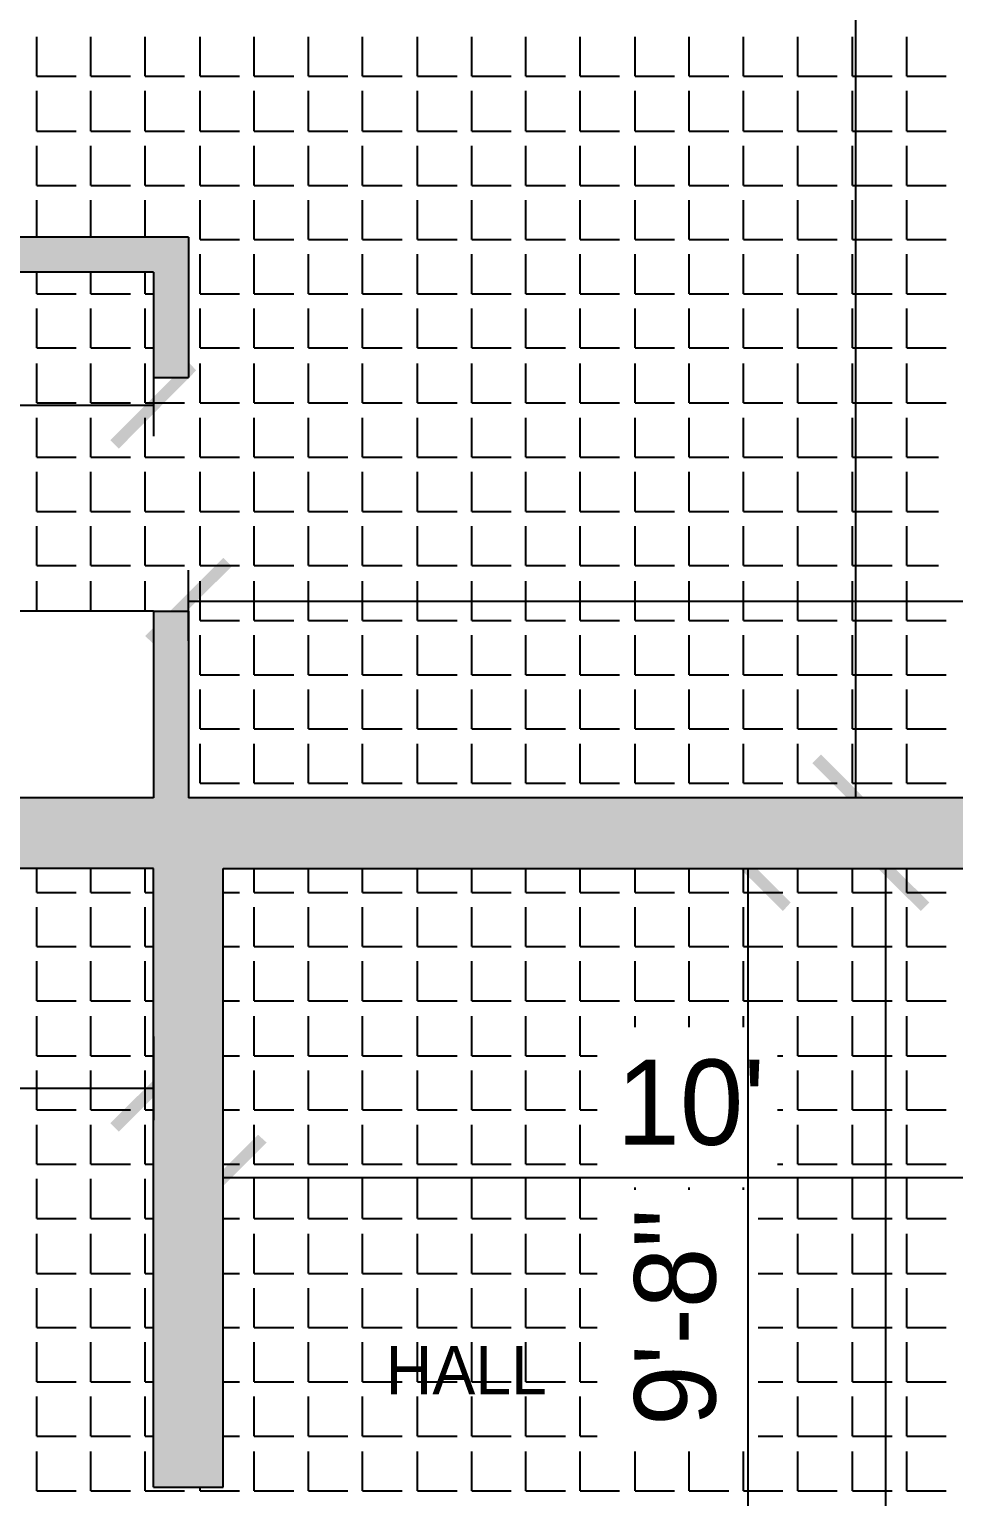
# Model space of a CAD drawing. Header units: millimetres. Extents: x 7 to 198, y 8 to 292.
# Drawn here: x 82.5 to 133.1, y 138.1 to 218.3 of the extents above; entities that cross this region are included whole.
import ezdxf

# ---------------------------------------------------------------- set-up
doc = ezdxf.new("R2010")
doc.units = ezdxf.units.MM
doc.header["$MEASUREMENT"] = 0
doc.layers.get('0').update_dxf_attribs({"linetype": 'CONTINUOUS'})
doc.styles.add('CIDFont+F1$001H0', font='')
doc.styles.get('CIDFont+F1$001H0').set_extended_font_data('CIDFont+F1')

msp = doc.modelspace()

# ---------------------------------------------------------------- hatches: boundary and pattern name
at = {"true_color": 0x00dd00}
for points in [[(38.227, 206.925), (91.228, 205.02), (38.227, 205.02)], [(38.227, 206.925), (91.228, 206.925), (91.228, 205.02)], [(89.323, 205.02), (91.228, 199.263), (89.323, 199.263)], [(89.323, 205.02), (91.228, 205.02), (91.228, 199.263)], [(89.323, 186.478), (91.228, 176.276), (89.323, 176.276)], [(89.323, 186.478), (91.228, 186.478), (91.228, 176.276)], [(34.375, 176.276), (148.082, 172.424), (34.375, 172.424)], [(34.375, 176.276), (148.082, 176.276), (148.082, 172.424)], [(89.323, 172.424), (93.133, 138.599), (89.323, 138.599)], [(89.323, 172.424), (93.133, 172.424), (93.133, 138.599)]]:
    msp.add_hatch(color=0, dxfattribs=at).paths.add_polyline_path(points)
at = {"true_color": 0x000007}
for points in [[(86.953, 195.834), (87.418, 195.368), (91.228, 200.11)], [(87.418, 195.368), (91.228, 200.11), (91.652, 199.644)], [(93.133, 189.399), (89.323, 184.7), (88.858, 185.124)], [(93.599, 188.934), (93.133, 189.399), (89.323, 184.7)], [(125.815, 178.647), (125.349, 178.181), (130.09, 174.371)], [(125.349, 178.181), (130.09, 174.371), (129.625, 173.905)], [(124.164, 170.561), (119.465, 174.329), (119.93, 174.794)], [(123.74, 170.095), (124.164, 170.561), (119.465, 174.329)], [(131.741, 170.561), (127, 174.329), (127.466, 174.794)], [(131.276, 170.095), (131.741, 170.561), (127, 174.329)], [(86.953, 158.496), (87.418, 158.03), (91.228, 162.729)], [(87.418, 158.03), (91.228, 162.729), (91.652, 162.264)], [(95.038, 157.861), (91.228, 153.162), (90.805, 153.628)], [(95.504, 157.438), (95.038, 157.861), (91.228, 153.162)]]:
    msp.add_hatch(color=0, dxfattribs=at).paths.add_polyline_path(points)

# ---------------------------------------------------------------- linework, layer by layer
at = {"color": 0, "linetype": 'Continuous', "lineweight": 25, "true_color": 0x000007}
for p, q in [((127.72, 176.276), (127.72, 258.022)), ((89.323, 200.448), (89.323, 196.046)), ((89.323, 199.263), (91.228, 199.263)), ((38.227, 197.739), (89.323, 197.739)), ((91.228, 184.87), (91.228, 188.722)), ((91.228, 187.029), (164.677, 187.029)), ((89.323, 186.478), (91.228, 186.478)), ((128.863, 176.276), (126.026, 176.276)), ((121.835, 123.275), (121.835, 172.424)), ((129.371, 90.72), (129.371, 172.424)), ((38.227, 160.401), (89.323, 160.401)), ((93.133, 155.533), (144.23, 155.533))]:
    msp.add_line(p, q, dxfattribs=at)
at = {"color": 0, "linetype": 'Continuous', "lineweight": 25, "true_color": 0x000006}
for p, q in [((82.931, 215.731), (82.931, 217.89)), ((85.894, 215.731), (85.894, 217.89)), ((88.858, 215.731), (88.858, 217.89)), ((91.863, 215.731), (91.863, 217.89)), ((94.827, 215.731), (94.827, 217.89)), ((97.79, 215.731), (97.79, 217.89)), ((100.753, 215.731), (100.753, 217.89)), ((103.759, 215.731), (103.759, 217.89)), ((106.722, 215.731), (106.722, 217.89)), ((109.686, 215.731), (109.686, 217.89)), ((112.649, 215.731), (112.649, 217.89)), ((115.655, 215.731), (115.655, 217.89)), ((118.618, 215.731), (118.618, 217.89)), ((121.581, 215.731), (121.581, 217.89)), ((124.545, 215.731), (124.545, 217.89)), ((127.55, 215.731), (127.55, 217.89)), ((130.514, 215.731), (130.514, 217.89)), ((82.931, 215.731), (85.09, 215.731)), ((85.894, 215.731), (88.053, 215.731)), ((88.858, 215.731), (91.017, 215.731)), ((91.863, 215.731), (94.022, 215.731)), ((94.827, 215.731), (96.986, 215.731)), ((97.79, 215.731), (99.949, 215.731)), ((100.753, 215.731), (102.912, 215.731)), ((103.759, 215.731), (105.918, 215.731)), ((106.722, 215.731), (108.881, 215.731)), ((109.686, 215.731), (111.845, 215.731)), ((112.649, 215.731), (114.808, 215.731)), ((115.655, 215.731), (117.814, 215.731)), ((118.618, 215.731), (120.777, 215.731)), ((121.581, 215.731), (123.74, 215.731)), ((124.545, 215.731), (126.704, 215.731)), ((127.55, 215.731), (129.709, 215.731)), ((130.514, 215.731), (132.673, 215.731)), ((82.931, 212.725), (82.931, 214.926)), ((85.894, 212.725), (85.894, 214.926)), ((88.858, 212.725), (88.858, 214.926)), ((91.863, 212.725), (91.863, 214.926)), ((94.827, 212.725), (94.827, 214.926)), ((97.79, 212.725), (97.79, 214.926)), ((100.753, 212.725), (100.753, 214.926)), ((103.759, 212.725), (103.759, 214.926)), ((106.722, 212.725), (106.722, 214.926)), ((109.686, 212.725), (109.686, 214.926)), ((112.649, 212.725), (112.649, 214.926)), ((115.655, 212.725), (115.655, 214.926)), ((118.618, 212.725), (118.618, 214.926)), ((121.581, 212.725), (121.581, 214.926)), ((124.545, 212.725), (124.545, 214.926)), ((127.55, 212.725), (127.55, 214.926)), ((130.514, 212.725), (130.514, 214.926)), ((82.931, 212.725), (85.09, 212.725)), ((85.894, 212.725), (88.053, 212.725)), ((88.858, 212.725), (91.017, 212.725)), ((91.863, 212.725), (94.022, 212.725)), ((94.827, 212.725), (96.986, 212.725)), ((97.79, 212.725), (99.949, 212.725)), ((100.753, 212.725), (102.912, 212.725)), ((103.759, 212.725), (105.918, 212.725)), ((106.722, 212.725), (108.881, 212.725)), ((109.686, 212.725), (111.845, 212.725)), ((112.649, 212.725), (114.808, 212.725)), ((115.655, 212.725), (117.814, 212.725)), ((118.618, 212.725), (120.777, 212.725)), ((121.581, 212.725), (123.74, 212.725)), ((124.545, 212.725), (126.704, 212.725)), ((127.55, 212.725), (129.709, 212.725)), ((130.514, 212.725), (132.673, 212.725)), ((82.931, 209.762), (82.931, 211.921)), ((85.894, 209.762), (85.894, 211.921)), ((88.858, 209.762), (88.858, 211.921)), ((91.863, 209.762), (91.863, 211.921)), ((94.827, 209.762), (94.827, 211.921)), ((97.79, 209.762), (97.79, 211.921)), ((100.753, 209.762), (100.753, 211.921)), ((103.759, 209.762), (103.759, 211.921)), ((106.722, 209.762), (106.722, 211.921)), ((109.686, 209.762), (109.686, 211.921)), ((112.649, 209.762), (112.649, 211.921)), ((115.655, 209.762), (115.655, 211.921)), ((118.618, 209.762), (118.618, 211.921)), ((121.581, 209.762), (121.581, 211.921)), ((124.545, 209.762), (124.545, 211.921)), ((127.55, 209.762), (127.55, 211.921)), ((130.514, 209.762), (130.514, 211.921)), ((82.931, 209.762), (85.09, 209.762)), ((85.894, 209.762), (88.053, 209.762)), ((88.858, 209.762), (91.017, 209.762)), ((91.863, 209.762), (94.022, 209.762)), ((94.827, 209.762), (96.986, 209.762)), ((97.79, 209.762), (99.949, 209.762)), ((100.753, 209.762), (102.912, 209.762)), ((103.759, 209.762), (105.918, 209.762)), ((106.722, 209.762), (108.881, 209.762)), ((109.686, 209.762), (111.845, 209.762)), ((112.649, 209.762), (114.808, 209.762)), ((115.655, 209.762), (117.814, 209.762)), ((118.618, 209.762), (120.777, 209.762)), ((121.581, 209.762), (123.74, 209.762)), ((124.545, 209.762), (126.704, 209.762)), ((127.55, 209.762), (129.709, 209.762)), ((130.514, 209.762), (132.673, 209.762)), ((82.931, 206.925), (82.931, 208.957)), ((85.894, 206.925), (85.894, 208.957)), ((88.858, 206.925), (88.858, 208.957)), ((91.863, 206.798), (91.863, 208.957)), ((94.827, 206.798), (94.827, 208.957)), ((97.79, 206.798), (97.79, 208.957)), ((100.753, 206.798), (100.753, 208.957)), ((103.759, 206.798), (103.759, 208.957)), ((106.722, 206.798), (106.722, 208.957)), ((109.686, 206.798), (109.686, 208.957)), ((112.649, 206.798), (112.649, 208.957)), ((115.655, 206.798), (115.655, 208.957)), ((118.618, 206.798), (118.618, 208.957)), ((121.581, 206.798), (121.581, 208.957)), ((124.545, 206.798), (124.545, 208.957)), ((127.55, 206.798), (127.55, 208.957)), ((130.514, 206.798), (130.514, 208.957)), ((91.863, 206.798), (94.022, 206.798)), ((94.827, 206.798), (96.986, 206.798)), ((97.79, 206.798), (99.949, 206.798)), ((100.753, 206.798), (102.912, 206.798)), ((103.759, 206.798), (105.918, 206.798)), ((106.722, 206.798), (108.881, 206.798)), ((109.686, 206.798), (111.845, 206.798)), ((112.649, 206.798), (114.808, 206.798)), ((115.655, 206.798), (117.814, 206.798)), ((118.618, 206.798), (120.777, 206.798)), ((121.581, 206.798), (123.74, 206.798)), ((124.545, 206.798), (126.704, 206.798)), ((127.55, 206.798), (129.709, 206.798)), ((130.514, 206.798), (132.673, 206.798)), ((91.863, 203.835), (91.863, 205.994)), ((94.827, 203.835), (94.827, 205.994)), ((97.79, 203.835), (97.79, 205.994)), ((100.753, 203.835), (100.753, 205.994)), ((103.759, 203.835), (103.759, 205.994)), ((106.722, 203.835), (106.722, 205.994)), ((109.686, 203.835), (109.686, 205.994)), ((112.649, 203.835), (112.649, 205.994)), ((115.655, 203.835), (115.655, 205.994)), ((118.618, 203.835), (118.618, 205.994)), ((121.581, 203.835), (121.581, 205.994)), ((124.545, 203.835), (124.545, 205.994)), ((127.55, 203.835), (127.55, 205.994)), ((130.514, 203.835), (130.514, 205.994)), ((82.931, 203.835), (82.931, 205.02)), ((85.894, 203.835), (85.894, 205.02)), ((88.858, 203.835), (88.858, 205.02)), ((82.931, 203.835), (85.09, 203.835)), ((85.894, 203.835), (88.053, 203.835)), ((88.858, 203.835), (89.323, 203.835)), ((91.863, 203.835), (94.022, 203.835)), ((94.827, 203.835), (96.986, 203.835)), ((97.79, 203.835), (99.949, 203.835)), ((100.753, 203.835), (102.912, 203.835)), ((103.759, 203.835), (105.918, 203.835)), ((106.722, 203.835), (108.881, 203.835)), ((109.686, 203.835), (111.845, 203.835)), ((112.649, 203.835), (114.808, 203.835)), ((115.655, 203.835), (117.814, 203.835)), ((118.618, 203.835), (120.777, 203.835)), ((121.581, 203.835), (123.74, 203.835)), ((124.545, 203.835), (126.704, 203.835)), ((127.55, 203.835), (129.709, 203.835)), ((130.514, 203.835), (132.673, 203.835)), ((82.931, 200.872), (82.931, 203.031)), ((85.894, 200.872), (85.894, 203.031)), ((88.858, 200.872), (88.858, 203.031)), ((91.863, 200.872), (91.863, 203.031)), ((94.827, 200.872), (94.827, 203.031)), ((97.79, 200.872), (97.79, 203.031)), ((100.753, 200.872), (100.753, 203.031)), ((103.759, 200.872), (103.759, 203.031)), ((106.722, 200.872), (106.722, 203.031)), ((109.686, 200.872), (109.686, 203.031)), ((112.649, 200.872), (112.649, 203.031)), ((115.655, 200.872), (115.655, 203.031)), ((118.618, 200.872), (118.618, 203.031)), ((121.581, 200.872), (121.581, 203.031)), ((124.545, 200.872), (124.545, 203.031)), ((127.55, 200.872), (127.55, 203.031)), ((130.514, 200.872), (130.514, 203.031)), ((82.931, 200.872), (85.09, 200.872)), ((85.894, 200.872), (88.053, 200.872)), ((88.858, 200.872), (89.323, 200.872)), ((91.863, 200.872), (94.022, 200.872)), ((94.827, 200.872), (96.986, 200.872)), ((97.79, 200.872), (99.949, 200.872)), ((100.753, 200.872), (102.912, 200.872)), ((103.759, 200.872), (105.918, 200.872)), ((106.722, 200.872), (108.881, 200.872)), ((109.686, 200.872), (111.845, 200.872)), ((112.649, 200.872), (114.808, 200.872)), ((115.655, 200.872), (117.814, 200.872)), ((118.618, 200.872), (120.777, 200.872)), ((121.581, 200.872), (123.74, 200.872)), ((124.545, 200.872), (126.704, 200.872)), ((127.55, 200.872), (129.709, 200.872)), ((130.514, 200.872), (132.673, 200.872)), ((82.931, 197.866), (82.931, 200.025)), ((85.894, 197.866), (85.894, 200.025)), ((88.858, 197.866), (88.858, 200.025)), ((91.863, 197.866), (91.863, 200.025)), ((94.827, 197.866), (94.827, 200.025)), ((97.79, 197.866), (97.79, 200.025)), ((100.753, 197.866), (100.753, 200.025)), ((103.759, 197.866), (103.759, 200.025)), ((106.722, 197.866), (106.722, 200.025)), ((109.686, 197.866), (109.686, 200.025)), ((112.649, 197.866), (112.649, 200.025)), ((115.655, 197.866), (115.655, 200.025)), ((118.618, 197.866), (118.618, 200.025)), ((121.581, 197.866), (121.581, 200.025)), ((124.545, 197.866), (124.545, 200.025)), ((127.55, 197.866), (127.55, 200.025)), ((130.514, 197.866), (130.514, 200.025)), ((82.931, 197.866), (85.09, 197.866)), ((85.894, 197.866), (88.053, 197.866)), ((88.858, 197.866), (91.017, 197.866)), ((91.863, 197.866), (94.022, 197.866)), ((94.827, 197.866), (96.986, 197.866)), ((97.79, 197.866), (99.949, 197.866)), ((100.753, 197.866), (102.912, 197.866)), ((103.759, 197.866), (105.918, 197.866)), ((106.722, 197.866), (108.881, 197.866)), ((109.686, 197.866), (111.845, 197.866)), ((112.649, 197.866), (114.808, 197.866)), ((115.655, 197.866), (117.814, 197.866)), ((118.618, 197.866), (120.777, 197.866)), ((121.581, 197.866), (123.74, 197.866)), ((124.545, 197.866), (126.704, 197.866)), ((127.55, 197.866), (129.709, 197.866)), ((130.514, 197.866), (132.673, 197.866)), ((82.931, 194.903), (82.931, 197.062)), ((85.894, 194.903), (85.894, 197.062)), ((88.858, 194.903), (88.858, 197.062)), ((91.863, 194.903), (91.863, 197.062)), ((94.827, 194.903), (94.827, 197.062)), ((97.79, 194.903), (97.79, 197.062)), ((100.753, 194.903), (100.753, 197.062)), ((103.759, 194.903), (103.759, 197.062)), ((106.722, 194.903), (106.722, 197.062)), ((109.686, 194.903), (109.686, 197.062)), ((112.649, 194.903), (112.649, 197.062)), ((115.655, 194.903), (115.655, 197.062)), ((118.618, 194.903), (118.618, 197.062)), ((121.581, 194.903), (121.581, 197.062)), ((124.545, 194.903), (124.545, 197.062)), ((127.55, 194.903), (127.55, 197.062)), ((130.514, 194.903), (130.514, 197.062)), ((82.931, 194.903), (85.09, 194.903)), ((85.894, 194.903), (88.053, 194.903)), ((88.858, 194.903), (91.017, 194.903)), ((91.863, 194.903), (94.022, 194.903)), ((94.827, 194.903), (96.986, 194.903)), ((97.79, 194.903), (99.949, 194.903)), ((100.753, 194.903), (102.912, 194.903)), ((103.759, 194.903), (105.918, 194.903)), ((106.722, 194.903), (108.881, 194.903)), ((109.686, 194.903), (111.845, 194.903)), ((112.649, 194.903), (114.808, 194.903)), ((115.655, 194.903), (117.814, 194.903)), ((118.618, 194.903), (120.777, 194.903)), ((121.581, 194.903), (123.74, 194.903)), ((124.545, 194.903), (126.704, 194.903)), ((127.55, 194.903), (129.709, 194.903)), ((130.514, 194.903), (132.249, 194.903)), ((82.931, 191.939), (82.931, 194.098)), ((85.894, 191.939), (85.894, 194.098)), ((88.858, 191.939), (88.858, 194.098)), ((91.863, 191.939), (91.863, 194.098)), ((94.827, 191.939), (94.827, 194.098)), ((97.79, 191.939), (97.79, 194.098)), ((100.753, 191.939), (100.753, 194.098)), ((103.759, 191.939), (103.759, 194.098)), ((106.722, 191.939), (106.722, 194.098)), ((109.686, 191.939), (109.686, 194.098)), ((112.649, 191.939), (112.649, 194.098)), ((115.655, 191.939), (115.655, 194.098)), ((118.618, 191.939), (118.618, 194.098)), ((121.581, 191.939), (121.581, 194.098)), ((124.545, 191.939), (124.545, 194.098)), ((127.55, 191.939), (127.55, 194.098)), ((130.514, 191.939), (130.514, 194.098)), ((82.931, 191.939), (85.09, 191.939)), ((85.894, 191.939), (88.053, 191.939)), ((88.858, 191.939), (91.017, 191.939)), ((91.863, 191.939), (94.022, 191.939)), ((94.827, 191.939), (96.986, 191.939)), ((97.79, 191.939), (99.949, 191.939)), ((100.753, 191.939), (102.912, 191.939)), ((103.759, 191.939), (105.918, 191.939)), ((106.722, 191.939), (108.881, 191.939)), ((109.686, 191.939), (111.845, 191.939)), ((112.649, 191.939), (114.808, 191.939)), ((115.655, 191.939), (117.814, 191.939)), ((118.618, 191.939), (120.777, 191.939)), ((121.581, 191.939), (123.74, 191.939)), ((124.545, 191.939), (126.704, 191.939)), ((127.55, 191.939), (129.709, 191.939)), ((130.514, 191.939), (132.249, 191.939)), ((82.931, 188.976), (82.931, 191.135)), ((85.894, 188.976), (85.894, 191.135)), ((88.858, 188.976), (88.858, 191.135)), ((91.863, 188.976), (91.863, 191.135)), ((94.827, 188.976), (94.827, 191.135)), ((97.79, 188.976), (97.79, 191.135)), ((100.753, 188.976), (100.753, 191.135)), ((103.759, 188.976), (103.759, 191.135)), ((106.722, 188.976), (106.722, 191.135)), ((109.686, 188.976), (109.686, 191.135)), ((112.649, 188.976), (112.649, 191.135)), ((115.655, 188.976), (115.655, 191.135)), ((118.618, 188.976), (118.618, 191.135)), ((121.581, 188.976), (121.581, 191.135)), ((124.545, 188.976), (124.545, 191.135)), ((127.55, 188.976), (127.55, 191.135)), ((130.514, 188.976), (130.514, 191.135)), ((82.931, 188.976), (85.09, 188.976)), ((85.894, 188.976), (88.053, 188.976)), ((88.858, 188.976), (91.017, 188.976)), ((91.863, 188.976), (94.022, 188.976)), ((94.827, 188.976), (96.986, 188.976)), ((97.79, 188.976), (99.949, 188.976)), ((100.753, 188.976), (102.912, 188.976)), ((103.759, 188.976), (105.918, 188.976)), ((106.722, 188.976), (108.881, 188.976)), ((109.686, 188.976), (111.845, 188.976)), ((112.649, 188.976), (114.808, 188.976)), ((115.655, 188.976), (117.814, 188.976)), ((118.618, 188.976), (120.777, 188.976)), ((121.581, 188.976), (123.74, 188.976)), ((124.545, 188.976), (126.704, 188.976)), ((127.55, 188.976), (129.709, 188.976)), ((130.514, 188.976), (132.249, 188.976)), ((82.931, 186.478), (82.931, 188.129)), ((85.894, 186.478), (85.894, 188.129)), ((88.858, 186.478), (88.858, 188.129)), ((91.863, 185.97), (91.863, 188.129)), ((94.827, 185.97), (94.827, 188.129)), ((97.79, 185.97), (97.79, 188.129)), ((100.753, 185.97), (100.753, 188.129)), ((103.759, 185.97), (103.759, 188.129)), ((106.722, 185.97), (106.722, 188.129)), ((109.686, 185.97), (109.686, 188.129)), ((112.649, 185.97), (112.649, 188.129)), ((115.655, 185.97), (115.655, 188.129)), ((118.618, 185.97), (118.618, 188.129)), ((121.581, 185.97), (121.581, 188.129)), ((124.545, 185.97), (124.545, 188.129)), ((127.55, 185.97), (127.55, 188.129)), ((130.514, 185.97), (130.514, 188.129)), ((91.863, 185.97), (94.022, 185.97)), ((94.827, 185.97), (96.986, 185.97)), ((97.79, 185.97), (99.949, 185.97)), ((100.753, 185.97), (102.912, 185.97)), ((103.759, 185.97), (105.918, 185.97)), ((106.722, 185.97), (108.881, 185.97)), ((109.686, 185.97), (111.845, 185.97)), ((112.649, 185.97), (114.808, 185.97)), ((115.655, 185.97), (117.814, 185.97)), ((118.618, 185.97), (120.777, 185.97)), ((121.581, 185.97), (123.74, 185.97)), ((124.545, 185.97), (126.704, 185.97)), ((127.55, 185.97), (129.709, 185.97)), ((130.514, 185.97), (132.673, 185.97)), ((91.863, 183.007), (91.863, 185.166)), ((94.827, 183.007), (94.827, 185.166)), ((97.79, 183.007), (97.79, 185.166)), ((100.753, 183.007), (100.753, 185.166)), ((103.759, 183.007), (103.759, 185.166)), ((106.722, 183.007), (106.722, 185.166)), ((109.686, 183.007), (109.686, 185.166)), ((112.649, 183.007), (112.649, 185.166)), ((115.655, 183.007), (115.655, 185.166)), ((118.618, 183.007), (118.618, 185.166)), ((121.581, 183.007), (121.581, 185.166)), ((124.545, 183.007), (124.545, 185.166)), ((127.55, 183.007), (127.55, 185.166)), ((130.514, 183.007), (130.514, 185.166)), ((91.863, 183.007), (94.022, 183.007)), ((94.827, 183.007), (96.986, 183.007)), ((97.79, 183.007), (99.949, 183.007)), ((100.753, 183.007), (102.912, 183.007)), ((103.759, 183.007), (105.918, 183.007)), ((106.722, 183.007), (108.881, 183.007)), ((109.686, 183.007), (111.845, 183.007)), ((112.649, 183.007), (114.808, 183.007)), ((115.655, 183.007), (117.814, 183.007)), ((118.618, 183.007), (120.777, 183.007)), ((121.581, 183.007), (123.74, 183.007)), ((124.545, 183.007), (126.704, 183.007)), ((127.55, 183.007), (129.709, 183.007)), ((130.514, 183.007), (132.673, 183.007)), ((91.863, 180.044), (91.863, 182.203)), ((94.827, 180.044), (94.827, 182.203)), ((97.79, 180.044), (97.79, 182.203)), ((100.753, 180.044), (100.753, 182.203)), ((103.759, 180.044), (103.759, 182.203)), ((106.722, 180.044), (106.722, 182.203)), ((109.686, 180.044), (109.686, 182.203)), ((112.649, 180.044), (112.649, 182.203)), ((115.655, 180.044), (115.655, 182.203)), ((118.618, 180.044), (118.618, 182.203)), ((121.581, 180.044), (121.581, 182.203)), ((124.545, 180.044), (124.545, 182.203)), ((127.55, 180.044), (127.55, 182.203)), ((130.514, 180.044), (130.514, 182.203)), ((91.863, 180.044), (94.022, 180.044)), ((94.827, 180.044), (96.986, 180.044)), ((97.79, 180.044), (99.949, 180.044)), ((100.753, 180.044), (102.912, 180.044)), ((103.759, 180.044), (105.918, 180.044)), ((106.722, 180.044), (108.881, 180.044)), ((109.686, 180.044), (111.845, 180.044)), ((112.649, 180.044), (114.808, 180.044)), ((115.655, 180.044), (117.814, 180.044)), ((118.618, 180.044), (120.777, 180.044)), ((121.581, 180.044), (123.74, 180.044)), ((124.545, 180.044), (126.704, 180.044)), ((127.55, 180.044), (129.709, 180.044)), ((130.514, 180.044), (132.673, 180.044)), ((91.863, 177.08), (91.863, 179.239)), ((94.827, 177.08), (94.827, 179.239)), ((97.79, 177.08), (97.79, 179.239)), ((100.753, 177.08), (100.753, 179.239)), ((103.759, 177.08), (103.759, 179.239)), ((106.722, 177.08), (106.722, 179.239)), ((109.686, 177.08), (109.686, 179.239)), ((112.649, 177.08), (112.649, 179.239)), ((115.655, 177.08), (115.655, 179.239)), ((118.618, 177.08), (118.618, 179.239)), ((121.581, 177.08), (121.581, 179.239)), ((124.545, 177.08), (124.545, 179.239)), ((127.55, 177.08), (127.55, 179.239)), ((130.514, 177.08), (130.514, 179.239)), ((91.863, 177.08), (94.022, 177.08)), ((94.827, 177.08), (96.986, 177.08)), ((97.79, 177.08), (99.949, 177.08)), ((100.753, 177.08), (102.912, 177.08)), ((103.759, 177.08), (105.918, 177.08)), ((106.722, 177.08), (108.881, 177.08)), ((109.686, 177.08), (111.845, 177.08)), ((112.649, 177.08), (114.808, 177.08)), ((115.655, 177.08), (117.814, 177.08)), ((118.618, 177.08), (120.777, 177.08)), ((121.581, 177.08), (123.74, 177.08)), ((124.545, 177.08), (126.704, 177.08)), ((127.55, 177.08), (129.709, 177.08)), ((130.514, 177.08), (132.673, 177.08))]:
    msp.add_line(p, q, dxfattribs=at)
at = {"color": 0, "linetype": 'Continuous', "lineweight": 25, "true_color": 0x000005}
for p, q in [((91.228, 206.925), (38.227, 206.925)), ((91.228, 206.925), (91.228, 199.263)), ((89.323, 205.02), (38.227, 205.02)), ((89.323, 205.02), (89.323, 199.263)), ((89.323, 186.478), (38.227, 186.478)), ((89.323, 186.478), (89.323, 176.276)), ((91.228, 186.478), (91.228, 176.276)), ((89.323, 176.276), (38.227, 176.276)), ((148.082, 176.276), (91.228, 176.276)), ((89.323, 172.424), (38.227, 172.424)), ((89.323, 138.599), (89.323, 172.424)), ((93.133, 138.599), (93.133, 172.424)), ((93.133, 172.424), (144.23, 172.424)), ((89.323, 138.599), (93.133, 138.599))]:
    msp.add_line(p, q, dxfattribs=at)
at = {"color": 0, "linetype": 'Continuous', "lineweight": 25, "true_color": 0x000002}
for p, q in [((82.931, 171.111), (82.931, 172.424)), ((85.894, 171.111), (85.894, 172.424)), ((88.858, 171.111), (88.858, 172.424)), ((94.827, 171.111), (94.827, 172.424)), ((97.79, 171.111), (97.79, 172.424)), ((100.753, 171.111), (100.753, 172.424)), ((103.759, 171.111), (103.759, 172.424)), ((106.722, 171.111), (106.722, 172.424)), ((109.686, 171.111), (109.686, 172.424)), ((112.649, 171.111), (112.649, 172.424)), ((115.655, 171.111), (115.655, 172.424)), ((118.618, 171.111), (118.618, 172.424)), ((121.581, 171.111), (121.581, 172.424)), ((124.545, 171.111), (124.545, 172.424)), ((127.55, 171.111), (127.55, 172.424)), ((130.514, 171.111), (130.514, 172.424)), ((82.931, 171.111), (85.09, 171.111)), ((85.894, 171.111), (88.053, 171.111)), ((88.858, 171.111), (89.323, 171.111)), ((93.133, 171.111), (94.022, 171.111)), ((94.827, 171.111), (96.986, 171.111)), ((97.79, 171.111), (99.949, 171.111)), ((100.753, 171.111), (102.912, 171.111)), ((103.759, 171.111), (105.918, 171.111)), ((106.722, 171.111), (108.881, 171.111)), ((109.686, 171.111), (111.845, 171.111)), ((112.649, 171.111), (114.808, 171.111)), ((115.655, 171.111), (117.814, 171.111)), ((118.618, 171.111), (120.777, 171.111)), ((121.581, 171.111), (123.74, 171.111)), ((124.545, 171.111), (126.704, 171.111)), ((127.55, 171.111), (129.709, 171.111)), ((130.514, 171.111), (132.673, 171.111)), ((82.931, 168.148), (82.931, 170.307)), ((85.894, 168.148), (85.894, 170.307)), ((88.858, 168.148), (88.858, 170.307)), ((94.827, 168.148), (94.827, 170.307)), ((97.79, 168.148), (97.79, 170.307)), ((100.753, 168.148), (100.753, 170.307)), ((103.759, 168.148), (103.759, 170.307)), ((106.722, 168.148), (106.722, 170.307)), ((109.686, 168.148), (109.686, 170.307)), ((112.649, 168.148), (112.649, 170.307)), ((115.655, 168.148), (115.655, 170.307)), ((118.618, 168.148), (118.618, 170.307)), ((121.581, 168.148), (121.581, 170.307)), ((124.545, 168.148), (124.545, 170.307)), ((127.55, 168.148), (127.55, 170.307)), ((130.514, 168.148), (130.514, 170.307)), ((82.931, 168.148), (85.09, 168.148)), ((85.894, 168.148), (88.053, 168.148)), ((88.858, 168.148), (89.323, 168.148)), ((93.133, 168.148), (94.022, 168.148)), ((94.827, 168.148), (96.986, 168.148)), ((97.79, 168.148), (99.949, 168.148)), ((100.753, 168.148), (102.912, 168.148)), ((103.759, 168.148), (105.918, 168.148)), ((106.722, 168.148), (108.881, 168.148)), ((109.686, 168.148), (111.845, 168.148)), ((112.649, 168.148), (114.808, 168.148)), ((115.655, 168.148), (117.814, 168.148)), ((118.618, 168.148), (120.777, 168.148)), ((121.581, 168.148), (123.74, 168.148)), ((124.545, 168.148), (126.704, 168.148)), ((127.55, 168.148), (129.709, 168.148)), ((130.514, 168.148), (132.673, 168.148)), ((82.931, 165.185), (82.931, 167.344)), ((85.894, 165.185), (85.894, 167.344)), ((88.858, 165.185), (88.858, 167.344)), ((94.827, 165.185), (94.827, 167.344)), ((97.79, 165.185), (97.79, 167.344)), ((100.753, 165.185), (100.753, 167.344)), ((103.759, 165.185), (103.759, 167.344)), ((106.722, 165.185), (106.722, 167.344)), ((109.686, 165.185), (109.686, 167.344)), ((112.649, 165.185), (112.649, 167.344)), ((115.655, 165.185), (115.655, 167.344)), ((118.618, 165.185), (118.618, 167.344)), ((121.581, 165.185), (121.581, 167.344)), ((124.545, 165.185), (124.545, 167.344)), ((127.55, 165.185), (127.55, 167.344)), ((130.514, 165.185), (130.514, 167.344)), ((82.931, 165.185), (85.09, 165.185)), ((85.894, 165.185), (88.053, 165.185)), ((88.858, 165.185), (89.323, 165.185)), ((93.133, 165.185), (94.022, 165.185)), ((94.827, 165.185), (96.986, 165.185)), ((97.79, 165.185), (99.949, 165.185)), ((100.753, 165.185), (102.912, 165.185)), ((103.759, 165.185), (105.918, 165.185)), ((106.722, 165.185), (108.881, 165.185)), ((109.686, 165.185), (111.845, 165.185)), ((112.649, 165.185), (114.808, 165.185)), ((115.655, 165.185), (117.814, 165.185)), ((118.618, 165.185), (120.777, 165.185)), ((121.581, 165.185), (123.74, 165.185)), ((124.545, 165.185), (126.704, 165.185)), ((127.55, 165.185), (129.709, 165.185)), ((130.514, 165.185), (132.673, 165.185)), ((82.931, 162.179), (82.931, 164.338)), ((85.894, 162.179), (85.894, 164.338)), ((88.858, 162.179), (88.858, 164.338)), ((94.827, 162.179), (94.827, 164.338)), ((97.79, 162.179), (97.79, 164.338)), ((100.753, 162.179), (100.753, 164.338)), ((103.759, 162.179), (103.759, 164.338)), ((106.722, 162.179), (106.722, 164.338)), ((109.686, 162.179), (109.686, 164.338)), ((112.649, 162.179), (112.649, 164.338)), ((115.655, 163.745), (115.655, 164.338)), ((118.618, 163.745), (118.618, 164.338)), ((121.581, 163.745), (121.581, 164.338)), ((124.545, 162.179), (124.545, 164.338)), ((127.55, 162.179), (127.55, 164.338)), ((130.514, 162.179), (130.514, 164.338)), ((82.931, 162.179), (85.09, 162.179)), ((85.894, 162.179), (88.053, 162.179)), ((88.858, 162.179), (89.323, 162.179)), ((93.133, 162.179), (94.022, 162.179)), ((94.827, 162.179), (96.986, 162.179)), ((97.79, 162.179), (99.949, 162.179)), ((100.753, 162.179), (102.912, 162.179)), ((103.759, 162.179), (105.918, 162.179)), ((106.722, 162.179), (108.881, 162.179)), ((109.686, 162.179), (111.845, 162.179)), ((112.649, 162.179), (113.58, 162.179)), ((123.444, 162.179), (123.74, 162.179)), ((124.545, 162.179), (126.704, 162.179)), ((127.55, 162.179), (129.709, 162.179)), ((130.514, 162.179), (132.673, 162.179)), ((82.931, 159.216), (82.931, 161.375)), ((85.894, 159.216), (85.894, 161.375)), ((88.858, 159.216), (88.858, 161.375)), ((94.827, 159.216), (94.827, 161.375)), ((97.79, 159.216), (97.79, 161.375)), ((100.753, 159.216), (100.753, 161.375)), ((103.759, 159.216), (103.759, 161.375)), ((106.722, 159.216), (106.722, 161.375)), ((109.686, 159.216), (109.686, 161.375)), ((112.649, 159.216), (112.649, 161.375)), ((124.545, 159.216), (124.545, 161.375)), ((127.55, 159.216), (127.55, 161.375)), ((130.514, 159.216), (130.514, 161.375)), ((82.931, 159.216), (85.09, 159.216)), ((85.894, 159.216), (88.053, 159.216)), ((88.858, 159.216), (89.323, 159.216)), ((93.133, 159.216), (94.022, 159.216)), ((94.827, 159.216), (96.986, 159.216)), ((97.79, 159.216), (99.949, 159.216)), ((100.753, 159.216), (102.912, 159.216)), ((103.759, 159.216), (105.918, 159.216)), ((106.722, 159.216), (108.881, 159.216)), ((109.686, 159.216), (111.845, 159.216)), ((112.649, 159.216), (113.58, 159.216)), ((123.444, 159.216), (123.74, 159.216)), ((124.545, 159.216), (126.704, 159.216)), ((127.55, 159.216), (129.709, 159.216)), ((130.514, 159.216), (132.673, 159.216)), ((82.931, 156.252), (82.931, 158.411)), ((85.894, 156.252), (85.894, 158.411)), ((88.858, 156.252), (88.858, 158.411)), ((94.827, 156.252), (94.827, 158.411)), ((97.79, 156.252), (97.79, 158.411)), ((100.753, 156.252), (100.753, 158.411)), ((103.759, 156.252), (103.759, 158.411)), ((106.722, 156.252), (106.722, 158.411)), ((109.686, 156.252), (109.686, 158.411)), ((112.649, 156.252), (112.649, 158.411)), ((124.545, 156.252), (124.545, 158.411)), ((127.55, 156.252), (127.55, 158.411)), ((130.514, 156.252), (130.514, 158.411)), ((82.931, 156.252), (85.09, 156.252)), ((85.894, 156.252), (88.053, 156.252)), ((88.858, 156.252), (89.323, 156.252)), ((93.133, 156.252), (94.022, 156.252)), ((94.827, 156.252), (96.986, 156.252)), ((97.79, 156.252), (99.949, 156.252)), ((100.753, 156.252), (102.912, 156.252)), ((103.759, 156.252), (105.918, 156.252)), ((106.722, 156.252), (108.881, 156.252)), ((109.686, 156.252), (111.845, 156.252)), ((112.649, 156.252), (113.58, 156.252)), ((123.444, 156.252), (123.74, 156.252)), ((124.545, 156.252), (126.704, 156.252)), ((127.55, 156.252), (129.709, 156.252)), ((130.514, 156.252), (132.673, 156.252)), ((82.931, 153.289), (82.931, 155.448)), ((85.894, 153.289), (85.894, 155.448)), ((88.858, 153.289), (88.858, 155.448)), ((94.827, 153.289), (94.827, 155.448)), ((97.79, 153.289), (97.79, 155.448)), ((100.753, 153.289), (100.753, 155.448)), ((103.759, 153.289), (103.759, 155.448)), ((106.722, 153.289), (106.722, 155.448)), ((109.686, 153.289), (109.686, 155.448)), ((112.649, 153.289), (112.649, 155.448)), ((115.655, 154.855), (115.655, 154.982)), ((118.618, 154.855), (118.618, 154.982)), ((121.581, 154.855), (121.581, 154.982)), ((124.545, 153.289), (124.545, 155.448)), ((127.55, 153.289), (127.55, 155.448)), ((130.514, 153.289), (130.514, 155.448)), ((82.931, 153.289), (85.09, 153.289)), ((85.894, 153.289), (88.053, 153.289)), ((88.858, 153.289), (89.323, 153.289)), ((93.133, 153.289), (94.022, 153.289)), ((94.827, 153.289), (96.986, 153.289)), ((97.79, 153.289), (99.949, 153.289)), ((100.753, 153.289), (102.912, 153.289)), ((103.759, 153.289), (105.918, 153.289)), ((106.722, 153.289), (108.881, 153.289)), ((109.686, 153.289), (111.845, 153.289)), ((112.649, 153.289), (113.58, 153.289)), ((122.386, 153.289), (123.74, 153.289)), ((124.545, 153.289), (126.704, 153.289)), ((127.55, 153.289), (129.709, 153.289)), ((130.514, 153.289), (132.673, 153.289)), ((82.931, 150.283), (82.931, 152.442)), ((85.894, 150.283), (85.894, 152.442)), ((88.858, 150.283), (88.858, 152.442)), ((94.827, 150.283), (94.827, 152.442)), ((97.79, 150.283), (97.79, 152.442)), ((100.753, 150.283), (100.753, 152.442)), ((103.759, 150.283), (103.759, 152.442)), ((106.722, 150.283), (106.722, 152.442)), ((109.686, 150.283), (109.686, 152.442)), ((112.649, 150.283), (112.649, 152.442)), ((124.545, 150.283), (124.545, 152.442)), ((127.55, 150.283), (127.55, 152.442)), ((130.514, 150.283), (130.514, 152.442)), ((82.931, 150.283), (85.09, 150.283)), ((85.894, 150.283), (88.053, 150.283)), ((88.858, 150.283), (89.323, 150.283)), ((93.133, 150.283), (94.022, 150.283)), ((94.827, 150.283), (96.986, 150.283)), ((97.79, 150.283), (99.949, 150.283)), ((100.753, 150.283), (102.912, 150.283)), ((103.759, 150.283), (105.918, 150.283)), ((106.722, 150.283), (108.881, 150.283)), ((109.686, 150.283), (111.845, 150.283)), ((112.649, 150.283), (113.58, 150.283)), ((122.386, 150.283), (123.74, 150.283)), ((124.545, 150.283), (126.704, 150.283)), ((127.55, 150.283), (129.709, 150.283)), ((130.514, 150.283), (132.673, 150.283)), ((82.931, 147.32), (82.931, 149.479)), ((85.894, 147.32), (85.894, 149.479)), ((88.858, 147.32), (88.858, 149.479)), ((94.827, 147.32), (94.827, 149.479)), ((97.79, 147.32), (97.79, 149.479)), ((100.753, 147.32), (100.753, 149.479)), ((103.759, 147.32), (103.759, 149.479)), ((106.722, 147.32), (106.722, 149.479)), ((109.686, 147.32), (109.686, 149.479)), ((112.649, 147.32), (112.649, 149.479)), ((124.545, 147.32), (124.545, 149.479)), ((127.55, 147.32), (127.55, 149.479)), ((130.514, 147.32), (130.514, 149.479)), ((82.931, 147.32), (85.09, 147.32)), ((85.894, 147.32), (88.053, 147.32)), ((88.858, 147.32), (89.323, 147.32)), ((93.133, 147.32), (94.022, 147.32)), ((94.827, 147.32), (96.986, 147.32)), ((97.79, 147.32), (99.949, 147.32)), ((100.753, 147.32), (102.912, 147.32)), ((103.759, 147.32), (105.918, 147.32)), ((106.722, 147.32), (108.881, 147.32)), ((109.686, 147.32), (111.845, 147.32)), ((112.649, 147.32), (113.58, 147.32)), ((122.386, 147.32), (123.74, 147.32)), ((124.545, 147.32), (126.704, 147.32)), ((127.55, 147.32), (129.709, 147.32)), ((130.514, 147.32), (132.673, 147.32)), ((82.931, 144.357), (82.931, 146.516)), ((85.894, 144.357), (85.894, 146.516)), ((88.858, 144.357), (88.858, 146.516)), ((94.827, 144.357), (94.827, 146.516)), ((97.79, 144.357), (97.79, 146.516)), ((100.753, 144.357), (100.753, 146.516)), ((103.759, 144.357), (103.759, 146.516)), ((106.722, 144.357), (106.722, 146.516)), ((109.686, 144.357), (109.686, 146.516)), ((112.649, 144.357), (112.649, 146.516)), ((124.545, 144.357), (124.545, 146.516)), ((127.55, 144.357), (127.55, 146.516)), ((130.514, 144.357), (130.514, 146.516)), ((82.931, 144.357), (85.09, 144.357)), ((85.894, 144.357), (88.053, 144.357)), ((88.858, 144.357), (89.323, 144.357)), ((93.133, 144.357), (94.022, 144.357)), ((94.827, 144.357), (96.986, 144.357)), ((97.79, 144.357), (99.949, 144.357)), ((100.753, 144.357), (102.912, 144.357)), ((103.759, 144.357), (105.918, 144.357)), ((106.722, 144.357), (108.881, 144.357)), ((109.686, 144.357), (111.845, 144.357)), ((112.649, 144.357), (113.58, 144.357)), ((122.386, 144.357), (123.74, 144.357)), ((124.545, 144.357), (126.704, 144.357)), ((127.55, 144.357), (129.709, 144.357)), ((130.514, 144.357), (132.673, 144.357)), ((82.931, 141.393), (82.931, 143.552)), ((85.894, 141.393), (85.894, 143.552)), ((88.858, 141.393), (88.858, 143.552)), ((94.827, 141.393), (94.827, 143.552)), ((97.79, 141.393), (97.79, 143.552)), ((100.753, 141.393), (100.753, 143.552)), ((103.759, 141.393), (103.759, 143.552)), ((106.722, 141.393), (106.722, 143.552)), ((109.686, 141.393), (109.686, 143.552)), ((112.649, 141.393), (112.649, 143.552)), ((124.545, 141.393), (124.545, 143.552)), ((127.55, 141.393), (127.55, 143.552)), ((130.514, 141.393), (130.514, 143.552)), ((82.931, 141.393), (85.09, 141.393)), ((85.894, 141.393), (88.053, 141.393)), ((88.858, 141.393), (89.323, 141.393)), ((93.133, 141.393), (94.022, 141.393)), ((94.827, 141.393), (96.986, 141.393)), ((97.79, 141.393), (99.949, 141.393)), ((100.753, 141.393), (102.912, 141.393)), ((103.759, 141.393), (105.918, 141.393)), ((106.722, 141.393), (108.881, 141.393)), ((109.686, 141.393), (111.845, 141.393)), ((112.649, 141.393), (113.58, 141.393)), ((122.386, 141.393), (123.74, 141.393)), ((124.545, 141.393), (126.704, 141.393)), ((127.55, 141.393), (129.709, 141.393)), ((130.514, 141.393), (132.673, 141.393)), ((82.931, 138.388), (82.931, 140.547)), ((85.894, 138.388), (85.894, 140.547)), ((88.858, 138.388), (88.858, 140.547)), ((94.827, 138.388), (94.827, 140.547)), ((97.79, 138.388), (97.79, 140.547)), ((100.753, 138.388), (100.753, 140.547)), ((103.759, 138.388), (103.759, 140.547)), ((106.722, 138.388), (106.722, 140.547)), ((109.686, 138.388), (109.686, 140.547)), ((112.649, 138.388), (112.649, 140.547)), ((115.655, 138.388), (115.655, 140.547)), ((118.618, 138.388), (118.618, 140.547)), ((121.581, 138.388), (121.581, 140.547)), ((124.545, 138.388), (124.545, 140.547)), ((127.55, 138.388), (127.55, 140.547)), ((130.514, 138.388), (130.514, 140.547)), ((82.931, 138.388), (85.09, 138.388)), ((85.894, 138.388), (88.053, 138.388)), ((88.858, 138.388), (91.017, 138.388)), ((91.863, 138.388), (91.863, 138.599)), ((91.863, 138.388), (94.022, 138.388)), ((94.827, 138.388), (96.986, 138.388)), ((97.79, 138.388), (99.949, 138.388)), ((100.753, 138.388), (102.912, 138.388)), ((103.759, 138.388), (105.918, 138.388)), ((106.722, 138.388), (108.881, 138.388)), ((109.686, 138.388), (111.845, 138.388)), ((112.649, 138.388), (114.808, 138.388)), ((115.655, 138.388), (117.814, 138.388)), ((118.618, 138.388), (120.777, 138.388)), ((121.581, 138.388), (123.74, 138.388)), ((124.545, 138.388), (126.704, 138.388)), ((127.55, 138.388), (129.709, 138.388)), ((130.514, 138.388), (132.673, 138.388))]:
    msp.add_line(p, q, dxfattribs=at)
at = {"color": 0, "linetype": 'Continuous', "lineweight": 25, "true_color": 0x000001}
for p, q in [((115.274, 172.424), (123.529, 172.424)), ((126.238, 172.424), (131.064, 172.424)), ((89.323, 163.237), (89.323, 158.665))]:
    msp.add_line(p, q, dxfattribs=at)

# ---------------------------------------------------------------- texts
at = {"color": 0, "true_color": 0x000001, "style": 'CIDFont+F1$001H0'}
msp.add_text("10'", height=4.6627, dxfattribs=at).set_placement((114.638, 157.312))
msp.add_text('9\'-8"', height=4.4536, rotation=90, dxfattribs=at).set_placement((120.058, 141.946))
at = {"color": 0, "true_color": 0x000007, "style": 'CIDFont+F1$001H0'}
msp.add_text('HALL', height=2.6341, dxfattribs=at).set_placement((102.024, 143.677))

doc.saveas('drawing.dxf')
